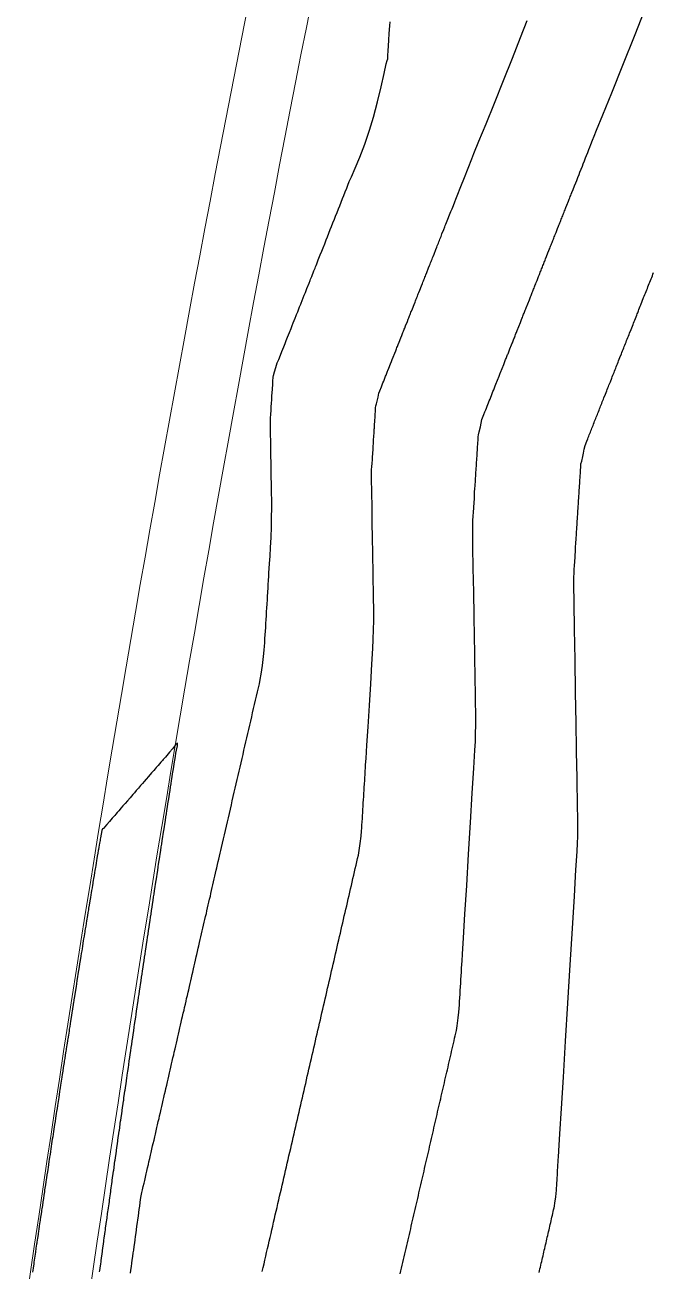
# Model space of a CAD drawing. Header units: millimetres. Extents: x 340454 to 342791, y 6993867 to 6995092.
# Drawn here: x 341760.4 to 341791, y 6994701.4 to 6994762.1 of the extents above; entities that cross this region are included whole.
import ezdxf

# ---------------------------------------------------------------- set-up
doc = ezdxf.new("R2010")
doc.units = ezdxf.units.MM
doc.header["$LTSCALE"] = 10
for name, color, linetype in [('T-HM-CURVA_INTERMEDIARIA', 45, 'Continuous'), ('T-HM-CURVA_MESTRA', 20, 'Continuous'), ('URB-Calçadas', 2, 'Continuous'), ('URB-Quadras', 3, 'Continuous')]:
    doc.layers.add(name, color=color, linetype=linetype)

msp = doc.modelspace()

# ---------------------------------------------------------------- linework, layer by layer
at = {"layer": 'T-HM-CURVA_INTERMEDIARIA', "color": 45, "linetype": 'Continuous', "lineweight": -3, "flags": 128}
for points, elevation in [([(341778.663, 6994701.232), (341778.695, 6994701.37), (341778.726, 6994701.508), (341778.758, 6994701.646), (341778.79, 6994701.784), (341778.822, 6994701.921), (341778.853, 6994702.058), (341778.885, 6994702.195), (341778.917, 6994702.332), (341778.948, 6994702.469), (341778.98, 6994702.606), (341779.011, 6994702.742), (341779.043, 6994702.878), (341779.074, 6994703.014), (341779.105, 6994703.15), (341779.137, 6994703.286), (341779.168, 6994703.422), (341779.199, 6994703.557), (341779.231, 6994703.692), (341779.262, 6994703.828), (341779.293, 6994703.963), (341779.324, 6994704.097), (341779.355, 6994704.232), (341779.386, 6994704.367), (341779.417, 6994704.501), (341779.448, 6994704.635), (341779.479, 6994704.769), (341779.51, 6994704.903), (341779.541, 6994705.037), (341779.572, 6994705.171), (341779.602, 6994705.304), (341779.633, 6994705.438), (341779.664, 6994705.571), (341779.695, 6994705.704), (341779.725, 6994705.837), (341779.756, 6994705.969), (341779.787, 6994706.102), (341779.817, 6994706.235), (341779.848, 6994706.367), (341779.878, 6994706.499), (341779.909, 6994706.631), (341779.939, 6994706.763), (341779.97, 6994706.895), (341780, 6994707.027), (341780.03, 6994707.158), (341780.061, 6994707.29), (341780.091, 6994707.421), (341780.121, 6994707.552), (341780.152, 6994707.683), (341780.182, 6994707.814), (341780.212, 6994707.945), (341780.242, 6994708.076), (341780.272, 6994708.206), (341780.302, 6994708.337), (341780.332, 6994708.467), (341780.363, 6994708.597), (341780.393, 6994708.727), (341780.423, 6994708.857), (341780.452, 6994708.987), (341780.482, 6994709.117), (341780.512, 6994709.246), (341780.542, 6994709.376), (341780.572, 6994709.505), (341780.602, 6994709.634), (341780.632, 6994709.763), (341780.661, 6994709.892), (341780.691, 6994710.021), (341780.721, 6994710.15), (341780.751, 6994710.279), (341780.78, 6994710.407), (341780.81, 6994710.536), (341780.84, 6994710.664), (341780.869, 6994710.792), (341780.899, 6994710.92), (341780.928, 6994711.048), (341780.958, 6994711.176), (341780.987, 6994711.304), (341781.017, 6994711.432), (341781.046, 6994711.559), (341781.076, 6994711.687), (341781.105, 6994711.814), (341781.134, 6994711.942), (341781.164, 6994712.069), (341781.193, 6994712.196), (341781.222, 6994712.323), (341781.252, 6994712.45), (341781.281, 6994712.577), (341781.31, 6994712.704), (341781.34, 6994712.83), (341781.37, 6994712.956), (341781.398, 6994713.083), (341781.433, 6994713.32), (341781.485, 6994713.697), (341781.52, 6994713.979), (341781.532, 6994714.154), (341781.541, 6994714.33), (341781.552, 6994714.506), (341781.562, 6994714.683), (341781.573, 6994714.86), (341781.584, 6994715.038), (341781.595, 6994715.216), (341781.605, 6994715.395), (341781.616, 6994715.574), (341781.627, 6994715.754), (341781.638, 6994715.934), (341781.649, 6994716.115), (341781.66, 6994716.296), (341781.671, 6994716.478), (341781.691, 6994716.801), (341781.74, 6994717.598), (341781.811, 6994718.753), (341781.897, 6994720.151), (341781.991, 6994721.676), (341782.085, 6994723.214), (341782.172, 6994724.647), (341782.244, 6994725.863), (341782.296, 6994726.744), (341782.319, 6994727.175), (341782.332, 6994727.582), (341782.338, 6994727.944), (341782.34, 6994728.238), (341782.341, 6994728.441), (341782.339, 6994728.601), (341782.337, 6994728.728), (341782.333, 6994728.888), (341782.331, 6994729.049), (341782.329, 6994729.177), (341782.326, 6994729.338), (341782.323, 6994729.5), (341782.321, 6994729.629), (341782.319, 6994729.792), (341782.316, 6994729.954), (341782.314, 6994730.085), (341782.311, 6994730.248), (341782.308, 6994730.412), (341782.306, 6994730.543), (341782.304, 6994730.708), (341782.301, 6994730.873), (341782.299, 6994731.005), (341782.296, 6994731.171), (341782.29, 6994731.504), (341782.277, 6994732.255), (341782.259, 6994733.285), (341782.24, 6994734.454), (341782.22, 6994735.622), (341782.203, 6994736.649), (341782.192, 6994737.396), (341782.189, 6994737.722), (341782.2, 6994737.932), (341782.216, 6994738.142), (341782.229, 6994738.352), (341782.243, 6994738.563), (341782.261, 6994738.839), (341782.27, 6994738.985), (341782.271, 6994739.036), (341782.273, 6994739.086), (341782.286, 6994739.298), (341782.3, 6994739.509), (341782.306, 6994739.608), (341782.312, 6994739.706), (341782.319, 6994739.804), (341782.325, 6994739.903), (341782.331, 6994740.001), (341782.338, 6994740.099), (341782.344, 6994740.196), (341782.35, 6994740.294), (341782.357, 6994740.391), (341782.363, 6994740.489), (341782.369, 6994740.586), (341782.375, 6994740.683), (341782.382, 6994740.78), (341782.388, 6994740.876), (341782.394, 6994740.973), (341782.4, 6994741.069), (341782.406, 6994741.165), (341782.413, 6994741.261), (341782.419, 6994741.357), (341782.425, 6994741.452), (341782.431, 6994741.548), (341782.437, 6994741.643), (341782.443, 6994741.738), (341782.449, 6994741.833), (341782.456, 6994741.927), (341782.462, 6994742.021), (341782.468, 6994742.116), (341782.505, 6994742.253), (341782.57, 6994742.502), (341782.602, 6994742.684), (341782.641, 6994742.865), (341782.731, 6994743.106), (341782.789, 6994743.238), (341782.824, 6994743.326), (341782.859, 6994743.413), (341782.894, 6994743.502), (341782.929, 6994743.59), (341782.964, 6994743.679), (341782.999, 6994743.768), (341783.035, 6994743.858), (341783.071, 6994743.948), (341783.106, 6994744.038), (341783.142, 6994744.129), (341783.178, 6994744.22), (341783.215, 6994744.311), (341783.251, 6994744.403), (341783.287, 6994744.495), (341783.324, 6994744.587), (341783.4, 6994744.779), (341783.476, 6994744.971), (341783.495, 6994745.017), (341783.513, 6994745.064), (341783.532, 6994745.111), (341783.55, 6994745.158), (341783.626, 6994745.349), (341783.702, 6994745.541), (341783.721, 6994745.589), (341783.74, 6994745.636), (341783.759, 6994745.684), (341783.778, 6994745.732), (341783.797, 6994745.779), (341783.816, 6994745.827), (341783.835, 6994745.875), (341783.854, 6994745.923), (341783.873, 6994745.972), (341783.892, 6994746.02), (341783.911, 6994746.068), (341783.93, 6994746.117), (341784.007, 6994746.309), (341784.083, 6994746.502), (341784.103, 6994746.551), (341784.122, 6994746.6), (341784.141, 6994746.649), (341784.161, 6994746.698), (341784.18, 6994746.748), (341784.2, 6994746.797), (341784.22, 6994746.846), (341784.239, 6994746.896), (341784.259, 6994746.945), (341784.278, 6994746.995), (341784.298, 6994747.045), (341784.318, 6994747.095), (341784.338, 6994747.144), (341784.357, 6994747.194), (341784.435, 6994747.389), (341784.512, 6994747.584), (341784.532, 6994747.634), (341784.552, 6994747.685), (341784.572, 6994747.735), (341784.592, 6994747.786), (341784.612, 6994747.837), (341784.632, 6994747.888), (341784.652, 6994747.939), (341784.673, 6994747.99), (341784.693, 6994748.041), (341784.713, 6994748.092), (341784.733, 6994748.143), (341784.754, 6994748.194), (341784.774, 6994748.246), (341784.795, 6994748.297), (341784.872, 6994748.494), (341784.951, 6994748.69), (341784.971, 6994748.742), (341784.992, 6994748.794), (341785.012, 6994748.846), (341785.033, 6994748.899), (341785.054, 6994748.951), (341785.075, 6994749.003), (341785.095, 6994749.056), (341785.116, 6994749.108), (341785.137, 6994749.161), (341785.158, 6994749.213), (341785.179, 6994749.266), (341785.2, 6994749.319), (341785.221, 6994749.372), (341785.242, 6994749.425), (341785.263, 6994749.478), (341785.284, 6994749.531), (341785.326, 6994749.638), (341785.399, 6994749.822), (341785.442, 6994749.929), (341785.463, 6994749.983), (341785.484, 6994750.037), (341785.506, 6994750.09), (341785.527, 6994750.144), (341785.548, 6994750.198), (341785.57, 6994750.252), (341785.591, 6994750.307), (341785.613, 6994750.361), (341785.634, 6994750.415), (341785.656, 6994750.47), (341785.677, 6994750.524), (341785.699, 6994750.579), (341785.721, 6994750.633), (341785.742, 6994750.688), (341785.785, 6994750.796), (341785.859, 6994750.982), (341785.902, 6994751.09), (341785.924, 6994751.145), (341785.945, 6994751.2), (341785.967, 6994751.256), (341785.989, 6994751.311), (341786.011, 6994751.367), (341786.034, 6994751.422), (341786.056, 6994751.478), (341786.078, 6994751.534), (341786.1, 6994751.59), (341786.122, 6994751.646), (341786.144, 6994751.702), (341786.167, 6994751.758), (341786.189, 6994751.814), (341786.211, 6994751.871), (341786.254, 6994751.98), (341786.329, 6994752.167), (341786.372, 6994752.276), (341786.395, 6994752.333), (341786.417, 6994752.39), (341786.44, 6994752.447), (341786.462, 6994752.504), (341786.485, 6994752.561), (341786.508, 6994752.618), (341786.53, 6994752.676), (341786.553, 6994752.733), (341786.576, 6994752.79), (341786.599, 6994752.848), (341786.621, 6994752.906), (341786.644, 6994752.963), (341786.667, 6994753.021), (341786.69, 6994753.079), (341786.713, 6994753.137), (341786.736, 6994753.195), (341786.78, 6994753.306), (341786.855, 6994753.495), (341786.899, 6994753.605), (341786.922, 6994753.664), (341786.945, 6994753.723), (341786.969, 6994753.781), (341786.992, 6994753.84), (341787.022, 6994753.915), (341787.082, 6994754.068), (341787.154, 6994754.25), (341787.212, 6994754.396), (341787.258, 6994754.512), (341787.316, 6994754.658), (341787.374, 6994754.803), (341787.419, 6994754.918), (341787.477, 6994755.063), (341787.534, 6994755.208), (341787.579, 6994755.322), (341787.637, 6994755.466), (341787.694, 6994755.61), (341787.739, 6994755.724), (341787.796, 6994755.867), (341787.852, 6994756.01), (341787.897, 6994756.124), (341787.954, 6994756.266), (341788.032, 6994756.465), (341788.111, 6994756.663), (341788.231, 6994756.962), (341788.529, 6994757.701), (341788.966, 6994758.787), (341789.504, 6994760.127), (341790.105, 6994761.628), (341790.733, 6994763.197)], 713), ([(341771.935, 6994701.343), (341771.978, 6994701.529), (341772.02, 6994701.714), (341772.063, 6994701.9), (341772.106, 6994702.084), (341772.148, 6994702.269), (341772.191, 6994702.454), (341772.234, 6994702.638), (341772.276, 6994702.822), (341772.318, 6994703.005), (341772.361, 6994703.189), (341772.403, 6994703.372), (341772.445, 6994703.555), (341772.487, 6994703.737), (341772.529, 6994703.92), (341772.571, 6994704.102), (341772.613, 6994704.284), (341772.655, 6994704.465), (341772.697, 6994704.647), (341772.739, 6994704.828), (341772.781, 6994705.009), (341772.823, 6994705.19), (341772.864, 6994705.37), (341772.906, 6994705.55), (341772.947, 6994705.73), (341772.989, 6994705.91), (341773.03, 6994706.09), (341773.072, 6994706.269), (341773.113, 6994706.448), (341773.154, 6994706.627), (341773.195, 6994706.806), (341773.237, 6994706.984), (341773.278, 6994707.162), (341773.319, 6994707.34), (341773.36, 6994707.518), (341773.401, 6994707.695), (341773.442, 6994707.873), (341773.483, 6994708.05), (341773.523, 6994708.227), (341773.564, 6994708.403), (341773.605, 6994708.58), (341773.646, 6994708.756), (341773.686, 6994708.932), (341773.727, 6994709.108), (341773.767, 6994709.284), (341773.808, 6994709.459), (341773.848, 6994709.634), (341773.889, 6994709.809), (341773.929, 6994709.984), (341773.969, 6994710.159), (341774.01, 6994710.333), (341774.05, 6994710.508), (341774.09, 6994710.682), (341774.13, 6994710.855), (341774.17, 6994711.029), (341774.21, 6994711.203), (341774.25, 6994711.376), (341774.29, 6994711.549), (341774.33, 6994711.722), (341774.37, 6994711.895), (341774.41, 6994712.067), (341774.45, 6994712.239), (341774.489, 6994712.412), (341774.529, 6994712.584), (341774.569, 6994712.755), (341774.608, 6994712.927), (341774.648, 6994713.099), (341774.687, 6994713.27), (341774.727, 6994713.441), (341774.766, 6994713.612), (341774.806, 6994713.783), (341774.845, 6994713.953), (341774.884, 6994714.124), (341774.924, 6994714.294), (341774.963, 6994714.464), (341775.002, 6994714.634), (341775.041, 6994714.804), (341775.081, 6994714.973), (341775.12, 6994715.143), (341775.159, 6994715.312), (341775.198, 6994715.481), (341775.237, 6994715.65), (341775.276, 6994715.819), (341775.315, 6994715.987), (341775.354, 6994716.156), (341775.392, 6994716.324), (341775.431, 6994716.492), (341775.47, 6994716.66), (341775.509, 6994716.828), (341775.547, 6994716.996), (341775.586, 6994717.164), (341775.625, 6994717.331), (341775.663, 6994717.498), (341775.702, 6994717.665), (341775.74, 6994717.832), (341775.779, 6994717.999), (341775.817, 6994718.166), (341775.856, 6994718.333), (341775.894, 6994718.499), (341775.933, 6994718.665), (341775.971, 6994718.831), (341776.009, 6994718.997), (341776.048, 6994719.163), (341776.086, 6994719.329), (341776.124, 6994719.495), (341776.162, 6994719.66), (341776.2, 6994719.825), (341776.239, 6994719.991), (341776.277, 6994720.156), (341776.315, 6994720.321), (341776.353, 6994720.485), (341776.391, 6994720.65), (341776.429, 6994720.815), (341776.467, 6994720.979), (341776.505, 6994721.144), (341776.543, 6994721.308), (341776.583, 6994721.471), (341776.618, 6994721.636), (341776.651, 6994721.851), (341776.7, 6994722.196), (341776.747, 6994722.551), (341776.776, 6994722.797), (341776.789, 6994722.96), (341776.795, 6994723.089), (341776.804, 6994723.252), (341776.814, 6994723.416), (341776.821, 6994723.546), (341776.831, 6994723.71), (341776.841, 6994723.875), (341776.849, 6994724.006), (341776.859, 6994724.171), (341776.869, 6994724.336), (341776.877, 6994724.468), (341776.887, 6994724.633), (341776.897, 6994724.8), (341776.905, 6994724.932), (341776.916, 6994725.099), (341776.926, 6994725.266), (341776.934, 6994725.399), (341776.944, 6994725.567), (341776.954, 6994725.735), (341776.962, 6994725.869), (341776.972, 6994726.037), (341776.991, 6994726.333), (341777.032, 6994726.987), (341777.088, 6994727.888), (341777.153, 6994728.923), (341777.218, 6994729.978), (341777.276, 6994730.942), (341777.32, 6994731.701), (341777.342, 6994732.144), (341777.357, 6994732.619), (341777.364, 6994733.043), (341777.367, 6994733.387), (341777.367, 6994733.624), (341777.366, 6994733.811), (341777.363, 6994733.959), (341777.359, 6994734.146), (341777.356, 6994734.334), (341777.353, 6994734.484), (341777.35, 6994734.673), (341777.347, 6994734.862), (341777.345, 6994735.013), (341777.342, 6994735.203), (341777.338, 6994735.393), (341777.336, 6994735.546), (341777.333, 6994735.737), (341777.33, 6994735.929), (341777.327, 6994736.082), (341777.324, 6994736.275), (341777.321, 6994736.468), (341777.318, 6994736.622), (341777.315, 6994736.816), (341777.309, 6994737.14), (341777.298, 6994737.769), (341777.284, 6994738.55), (341777.27, 6994739.328), (341777.261, 6994739.949), (341777.259, 6994740.26), (341777.266, 6994740.427), (341777.276, 6994740.56), (341777.289, 6994740.727), (341777.3, 6994740.895), (341777.308, 6994741.028), (341777.319, 6994741.196), (341777.333, 6994741.409), (341777.344, 6994741.588), (341777.349, 6994741.666), (341777.351, 6994741.718), (341777.358, 6994741.841), (341777.373, 6994742.066), (341777.381, 6994742.189), (341777.384, 6994742.239), (341777.387, 6994742.289), (341777.391, 6994742.34), (341777.394, 6994742.39), (341777.397, 6994742.44), (341777.4, 6994742.49), (341777.404, 6994742.54), (341777.407, 6994742.59), (341777.41, 6994742.64), (341777.416, 6994742.74), (341777.423, 6994742.839), (341777.429, 6994742.938), (341777.436, 6994743.037), (341777.442, 6994743.135), (341777.448, 6994743.233), (341777.454, 6994743.33), (341777.461, 6994743.427), (341777.467, 6994743.523), (341777.495, 6994743.629), (341777.546, 6994743.822), (341777.58, 6994743.952), (341777.597, 6994744.045), (341777.617, 6994744.139), (341777.664, 6994744.264), (341777.739, 6994744.45), (341777.781, 6994744.553), (341777.817, 6994744.644), (341777.854, 6994744.736), (341777.891, 6994744.829), (341777.909, 6994744.876), (341777.928, 6994744.923), (341777.946, 6994744.97), (341777.965, 6994745.017), (341777.984, 6994745.064), (341778.003, 6994745.112), (341778.022, 6994745.16), (341778.041, 6994745.208), (341778.06, 6994745.256), (341778.104, 6994745.367), (341778.185, 6994745.571), (341778.229, 6994745.683), (341778.248, 6994745.732), (341778.268, 6994745.782), (341778.312, 6994745.893), (341778.393, 6994746.097), (341778.437, 6994746.208), (341778.457, 6994746.259), (341778.477, 6994746.31), (341778.498, 6994746.361), (341778.518, 6994746.412), (341778.538, 6994746.464), (341778.559, 6994746.515), (341778.603, 6994746.628), (341778.685, 6994746.833), (341778.73, 6994746.946), (341778.75, 6994746.998), (341778.771, 6994747.051), (341778.793, 6994747.104), (341778.814, 6994747.158), (341778.835, 6994747.211), (341778.856, 6994747.265), (341778.877, 6994747.319), (341778.923, 6994747.432), (341779.005, 6994747.64), (341779.05, 6994747.754), (341779.072, 6994747.809), (341779.094, 6994747.864), (341779.116, 6994747.92), (341779.138, 6994747.975), (341779.16, 6994748.031), (341779.182, 6994748.087), (341779.204, 6994748.143), (341779.25, 6994748.258), (341779.333, 6994748.468), (341779.379, 6994748.583), (341779.401, 6994748.64), (341779.424, 6994748.697), (341779.447, 6994748.755), (341779.47, 6994748.813), (341779.493, 6994748.871), (341779.516, 6994748.929), (341779.539, 6994748.987), (341779.562, 6994749.046), (341779.608, 6994749.162), (341779.693, 6994749.375), (341779.739, 6994749.492), (341779.763, 6994749.552), (341779.786, 6994749.612), (341779.81, 6994749.672), (341779.834, 6994749.732), (341779.858, 6994749.792), (341779.882, 6994749.853), (341779.906, 6994749.914), (341779.953, 6994750.032), (341780.038, 6994750.247), (341780.085, 6994750.365), (341780.11, 6994750.427), (341780.134, 6994750.489), (341780.159, 6994750.552), (341780.184, 6994750.614), (341780.209, 6994750.677), (341780.234, 6994750.74), (341780.259, 6994750.803), (341780.306, 6994750.923), (341780.392, 6994751.14), (341780.439, 6994751.259), (341780.465, 6994751.324), (341780.491, 6994751.388), (341780.516, 6994751.453), (341780.542, 6994751.518), (341780.568, 6994751.583), (341780.594, 6994751.648), (341780.62, 6994751.714), (341780.646, 6994751.78), (341780.694, 6994751.901), (341780.781, 6994752.121), (341780.829, 6994752.242), (341780.856, 6994752.309), (341780.882, 6994752.376), (341780.913, 6994752.453), (341780.982, 6994752.629), (341781.065, 6994752.838), (341781.131, 6994753.003), (341781.182, 6994753.133), (341781.247, 6994753.297), (341781.312, 6994753.461), (341781.364, 6994753.591), (341781.429, 6994753.754), (341781.493, 6994753.917), (341781.544, 6994754.047), (341781.609, 6994754.209), (341781.673, 6994754.371), (341781.724, 6994754.499), (341781.788, 6994754.661), (341781.852, 6994754.822), (341781.903, 6994754.95), (341781.966, 6994755.111), (341782.03, 6994755.271), (341782.08, 6994755.398), (341782.144, 6994755.558), (341782.25, 6994755.82), (341782.495, 6994756.417), (341782.841, 6994757.264), (341783.253, 6994758.278), (341783.695, 6994759.373), (341784.131, 6994760.465), (341784.525, 6994761.47), (341784.842, 6994762.303)], 714), ([(341785.428, 6994701.284), (341785.449, 6994701.375), (341785.47, 6994701.467), (341785.492, 6994701.558), (341785.513, 6994701.649), (341785.534, 6994701.741), (341785.555, 6994701.832), (341785.576, 6994701.923), (341785.597, 6994702.014), (341785.618, 6994702.105), (341785.639, 6994702.196), (341785.66, 6994702.286), (341785.68, 6994702.377), (341785.701, 6994702.467), (341785.722, 6994702.558), (341785.743, 6994702.648), (341785.764, 6994702.739), (341785.785, 6994702.829), (341785.806, 6994702.919), (341785.826, 6994703.009), (341785.847, 6994703.099), (341785.868, 6994703.189), (341785.889, 6994703.279), (341785.909, 6994703.369), (341785.93, 6994703.459), (341785.951, 6994703.548), (341785.972, 6994703.638), (341785.992, 6994703.728), (341786.013, 6994703.817), (341786.034, 6994703.907), (341786.054, 6994703.996), (341786.075, 6994704.085), (341786.095, 6994704.174), (341786.116, 6994704.263), (341786.136, 6994704.352), (341786.158, 6994704.441), (341786.178, 6994704.53), (341786.201, 6994704.695), (341786.239, 6994704.971), (341786.263, 6994705.16), (341786.272, 6994705.284), (341786.278, 6994705.407), (341786.286, 6994705.531), (341786.293, 6994705.656), (341786.301, 6994705.78), (341786.308, 6994705.905), (341786.316, 6994706.031), (341786.323, 6994706.156), (341786.331, 6994706.282), (341786.339, 6994706.409), (341786.346, 6994706.535), (341786.354, 6994706.663), (341786.362, 6994706.79), (341786.37, 6994706.918), (341786.389, 6994707.228), (341786.439, 6994708.048), (341786.514, 6994709.278), (341786.608, 6994710.817), (341786.715, 6994712.564), (341786.828, 6994714.42), (341786.942, 6994716.284), (341787.049, 6994718.055), (341787.144, 6994719.633), (341787.222, 6994720.918), (341787.274, 6994721.81), (341787.296, 6994722.207), (341787.306, 6994722.545), (341787.312, 6994722.846), (341787.314, 6994723.09), (341787.314, 6994723.258), (341787.312, 6994723.444), (341787.308, 6994723.63), (341787.305, 6994723.816), (341787.302, 6994724.004), (341787.299, 6994724.192), (341787.295, 6994724.38), (341787.292, 6994724.569), (341787.289, 6994724.76), (341787.286, 6994724.95), (341787.283, 6994725.141), (341787.28, 6994725.333), (341787.277, 6994725.526), (341787.27, 6994725.897), (341787.255, 6994726.795), (341787.234, 6994728.069), (341787.208, 6994729.57), (341787.182, 6994731.145), (341787.157, 6994732.645), (341787.137, 6994733.919), (341787.123, 6994734.816), (341787.119, 6994735.185), (341787.128, 6994735.371), (341787.143, 6994735.557), (341787.155, 6994735.744), (341787.167, 6994735.93), (341787.182, 6994736.168), (341787.191, 6994736.304), (341787.193, 6994736.38), (341787.194, 6994736.455), (341787.206, 6994736.643), (341787.219, 6994736.83), (341787.223, 6994736.903), (341787.228, 6994736.976), (341787.233, 6994737.05), (341787.237, 6994737.123), (341787.242, 6994737.196), (341787.247, 6994737.269), (341787.252, 6994737.342), (341787.256, 6994737.415), (341787.261, 6994737.488), (341787.266, 6994737.561), (341787.27, 6994737.634), (341787.275, 6994737.707), (341787.28, 6994737.779), (341787.284, 6994737.852), (341787.289, 6994737.925), (341787.294, 6994737.997), (341787.298, 6994738.07), (341787.303, 6994738.142), (341787.308, 6994738.215), (341787.312, 6994738.287), (341787.317, 6994738.359), (341787.322, 6994738.432), (341787.326, 6994738.504), (341787.331, 6994738.576), (341787.336, 6994738.648), (341787.34, 6994738.72), (341787.345, 6994738.792), (341787.35, 6994738.864), (341787.354, 6994738.936), (341787.359, 6994739.007), (341787.364, 6994739.079), (341787.368, 6994739.151), (341787.373, 6994739.222), (341787.377, 6994739.294), (341787.382, 6994739.365), (341787.387, 6994739.437), (341787.391, 6994739.508), (341787.396, 6994739.579), (341787.4, 6994739.65), (341787.405, 6994739.721), (341787.409, 6994739.792), (341787.414, 6994739.863), (341787.419, 6994739.934), (341787.423, 6994740.005), (341787.428, 6994740.075), (341787.432, 6994740.146), (341787.437, 6994740.216), (341787.441, 6994740.287), (341787.446, 6994740.357), (341787.45, 6994740.427), (341787.455, 6994740.498), (341787.459, 6994740.568), (341787.463, 6994740.638), (341787.468, 6994740.708), (341787.502, 6994740.832), (341787.559, 6994741.052), (341787.593, 6994741.226), (341787.626, 6994741.418), (341787.666, 6994741.591), (341787.745, 6994741.805), (341787.797, 6994741.924), (341787.823, 6994741.988), (341787.849, 6994742.053), (341787.874, 6994742.118), (341787.9, 6994742.183), (341787.926, 6994742.248), (341787.952, 6994742.313), (341787.978, 6994742.378), (341788.004, 6994742.444), (341788.03, 6994742.51), (341788.056, 6994742.575), (341788.082, 6994742.641), (341788.108, 6994742.707), (341788.134, 6994742.774), (341788.161, 6994742.84), (341788.187, 6994742.906), (341788.213, 6994742.973), (341788.24, 6994743.04), (341788.266, 6994743.106), (341788.293, 6994743.173), (341788.32, 6994743.241), (341788.346, 6994743.308), (341788.373, 6994743.375), (341788.4, 6994743.443), (341788.426, 6994743.51), (341788.453, 6994743.578), (341788.48, 6994743.646), (341788.507, 6994743.714), (341788.534, 6994743.782), (341788.561, 6994743.85), (341788.588, 6994743.919), (341788.656, 6994744.089), (341788.723, 6994744.259), (341788.75, 6994744.328), (341788.778, 6994744.396), (341788.805, 6994744.465), (341788.833, 6994744.535), (341788.9, 6994744.704), (341788.967, 6994744.874), (341788.995, 6994744.944), (341789.022, 6994745.013), (341789.05, 6994745.083), (341789.078, 6994745.153), (341789.106, 6994745.223), (341789.133, 6994745.294), (341789.161, 6994745.364), (341789.189, 6994745.435), (341789.217, 6994745.505), (341789.245, 6994745.576), (341789.273, 6994745.647), (341789.302, 6994745.718), (341789.369, 6994745.888), (341789.437, 6994746.059), (341789.465, 6994746.131), (341789.493, 6994746.202), (341789.522, 6994746.274), (341789.55, 6994746.346), (341789.579, 6994746.417), (341789.607, 6994746.49), (341789.636, 6994746.562), (341789.665, 6994746.634), (341789.693, 6994746.706), (341789.722, 6994746.779), (341789.751, 6994746.851), (341789.78, 6994746.924), (341789.809, 6994746.997), (341789.837, 6994747.07), (341789.906, 6994747.242), (341789.974, 6994747.414), (341790.003, 6994747.487), (341790.032, 6994747.561), (341790.061, 6994747.634), (341790.09, 6994747.708), (341790.12, 6994747.782), (341790.149, 6994747.856), (341790.182, 6994747.94), (341790.208, 6994748.004), (341790.232, 6994748.064), (341790.267, 6994748.153), (341790.293, 6994748.219), (341790.326, 6994748.302), (341790.355, 6994748.376), (341790.385, 6994748.451), (341790.454, 6994748.624), (341790.522, 6994748.798), (341790.552, 6994748.873), (341790.582, 6994748.949), (341790.612, 6994749.024), (341790.642, 6994749.1), (341790.672, 6994749.175), (341790.702, 6994749.251), (341790.732, 6994749.327), (341790.763, 6994749.403), (341790.793, 6994749.48), (341790.823, 6994749.556), (341790.853, 6994749.633), (341790.884, 6994749.709), (341790.914, 6994749.786), (341790.945, 6994749.863), (341790.975, 6994749.94), (341791.006, 6994750.017)], 712), ([(341764.01, 6994701.33), (341764.018, 6994701.394), (341764.034, 6994701.505), (341764.061, 6994701.707), (341764.076, 6994701.819), (341764.085, 6994701.882), (341764.1, 6994701.994), (341764.128, 6994702.197), (341764.143, 6994702.308), (341764.152, 6994702.371), (341764.167, 6994702.483), (341764.195, 6994702.686), (341764.211, 6994702.797), (341764.219, 6994702.86), (341764.235, 6994702.972), (341764.263, 6994703.175), (341764.278, 6994703.287), (341764.287, 6994703.348), (341764.302, 6994703.46), (341764.33, 6994703.664), (341764.346, 6994703.776), (341764.354, 6994703.837), (341764.37, 6994703.949), (341764.398, 6994704.153), (341764.414, 6994704.265), (341764.422, 6994704.325), (341764.438, 6994704.438), (341764.466, 6994704.642), (341764.482, 6994704.754), (341764.49, 6994704.814), (341764.506, 6994704.926), (341764.534, 6994705.131), (341764.55, 6994705.243), (341764.558, 6994705.302), (341764.574, 6994705.415), (341764.602, 6994705.62), (341764.618, 6994705.733), (341764.626, 6994705.791), (341764.642, 6994705.903), (341764.671, 6994706.109), (341764.687, 6994706.222), (341764.695, 6994706.279), (341764.711, 6994706.392), (341764.74, 6994706.598), (341764.756, 6994706.711), (341764.764, 6994706.767), (341764.779, 6994706.88), (341764.809, 6994707.087), (341764.825, 6994707.2), (341764.832, 6994707.256), (341764.848, 6994707.369), (341764.878, 6994707.576), (341764.894, 6994707.689), (341764.902, 6994707.744), (341764.918, 6994707.857), (341764.947, 6994708.064), (341764.963, 6994708.178), (341764.971, 6994708.232), (341764.987, 6994708.346), (341765.017, 6994708.553), (341765.033, 6994708.667), (341765.04, 6994708.72), (341765.057, 6994708.834), (341765.086, 6994709.042), (341765.103, 6994709.156), (341765.11, 6994709.208), (341765.126, 6994709.322), (341765.156, 6994709.531), (341765.173, 6994709.644), (341765.18, 6994709.696), (341765.196, 6994709.81), (341765.226, 6994710.019), (341765.243, 6994710.133), (341765.25, 6994710.184), (341765.266, 6994710.299), (341765.297, 6994710.508), (341765.313, 6994710.622), (341765.32, 6994710.672), (341765.331, 6994710.744), (341765.355, 6994710.911), (341765.384, 6994711.111), (341765.408, 6994711.276), (341765.428, 6994711.42), (341765.454, 6994711.6), (341765.48, 6994711.775), (341765.5, 6994711.914), (341765.525, 6994712.089), (341765.551, 6994712.264), (341765.571, 6994712.402), (341765.597, 6994712.577), (341765.622, 6994712.752), (341765.642, 6994712.891), (341765.668, 6994713.066), (341765.694, 6994713.241), (341765.714, 6994713.38), (341765.74, 6994713.555), (341765.765, 6994713.73), (341765.786, 6994713.869), (341765.811, 6994714.043), (341765.837, 6994714.218), (341765.858, 6994714.357), (341765.883, 6994714.532), (341765.909, 6994714.707), (341765.93, 6994714.846), (341765.955, 6994715.021), (341765.981, 6994715.196), (341766.002, 6994715.334), (341766.028, 6994715.509), (341766.054, 6994715.684), (341766.074, 6994715.823), (341766.1, 6994715.998), (341766.126, 6994716.173), (341766.147, 6994716.311), (341766.173, 6994716.486), (341766.199, 6994716.661), (341766.22, 6994716.8), (341766.246, 6994716.975), (341766.272, 6994717.15), (341766.293, 6994717.288), (341766.319, 6994717.463), (341766.346, 6994717.638), (341766.366, 6994717.777), (341766.393, 6994717.952), (341766.419, 6994718.127), (341766.44, 6994718.265), (341766.466, 6994718.44), (341766.493, 6994718.615), (341766.514, 6994718.754), (341766.54, 6994718.929), (341766.566, 6994719.103), (341766.587, 6994719.242), (341766.614, 6994719.417), (341766.64, 6994719.592), (341766.661, 6994719.73), (341766.688, 6994719.905), (341766.715, 6994720.08), (341766.736, 6994720.219), (341766.762, 6994720.394), (341766.789, 6994720.568), (341766.81, 6994720.707), (341766.837, 6994720.882), (341766.864, 6994721.057), (341766.885, 6994721.195), (341766.912, 6994721.37), (341766.938, 6994721.545), (341766.96, 6994721.684), (341766.987, 6994721.858), (341767.013, 6994722.033), (341767.035, 6994722.172), (341767.062, 6994722.346), (341767.089, 6994722.521), (341767.11, 6994722.66), (341767.137, 6994722.835), (341767.164, 6994723.009), (341767.186, 6994723.148), (341767.213, 6994723.323), (341767.24, 6994723.497), (341767.261, 6994723.636), (341767.288, 6994723.811), (341767.315, 6994723.986), (341767.337, 6994724.124), (341767.364, 6994724.299), (341767.391, 6994724.474), (341767.413, 6994724.612), (341767.44, 6994724.787), (341767.468, 6994724.962), (341767.489, 6994725.1), (341767.517, 6994725.275), (341767.544, 6994725.45), (341767.566, 6994725.588), (341767.593, 6994725.763), (341767.621, 6994725.938), (341767.642, 6994726.076), (341767.67, 6994726.251), (341767.7, 6994726.44), (341767.724, 6994726.592), (341767.747, 6994726.739), (341767.803, 6994726.96), (341767.801, 6994727.084), (341767.7, 6994727), (341767.557, 6994726.805), (341767.421, 6994726.649), (341767.281, 6994726.488), (341767.212, 6994726.409), (341767.15, 6994726.338), (341767.113, 6994726.295), (341767.073, 6994726.249), (341766.996, 6994726.16), (341766.858, 6994726.003), (341766.769, 6994725.9), (341766.708, 6994725.83), (341766.647, 6994725.76), (341766.539, 6994725.637), (341766.388, 6994725.462), (341766.272, 6994725.329), (341766.178, 6994725.222), (341766.092, 6994725.123), (341766.007, 6994725.024), (341765.9, 6994724.902), (341765.795, 6994724.781), (341765.703, 6994724.675), (341765.626, 6994724.586), (341765.558, 6994724.507), (341765.489, 6994724.429), (341765.361, 6994724.281), (341765.245, 6994724.148), (341765.195, 6994724.09), (341765.145, 6994724.032), (341765.065, 6994723.94), (341764.937, 6994723.792), (341764.865, 6994723.709), (341764.801, 6994723.635), (341764.744, 6994723.569), (341764.622, 6994723.428), (341764.485, 6994723.27), (341764.353, 6994723.117), (341764.243, 6994722.989), (341764.195, 6994722.934), (341764.141, 6994722.92), (341764.119, 6994722.828), (341764.087, 6994722.657), (341764.053, 6994722.476), (341764.041, 6994722.409), (341764.029, 6994722.341), (341764.007, 6994722.217), (341763.971, 6994722.013), (341763.952, 6994721.904), (341763.943, 6994721.853), (341763.923, 6994721.734), (341763.895, 6994721.573), (341763.877, 6994721.469), (341763.859, 6994721.365), (341763.838, 6994721.238), (341763.818, 6994721.126), (341763.803, 6994721.033), (341763.791, 6994720.961), (341763.776, 6994720.877), (341763.761, 6994720.783), (341763.736, 6994720.637), (341763.711, 6994720.487), (341763.694, 6994720.389), (341763.682, 6994720.314), (341763.671, 6994720.248), (341763.657, 6994720.166), (341763.637, 6994720.044), (341763.613, 6994719.9), (341763.596, 6994719.797), (341763.579, 6994719.694), (341763.558, 6994719.571), (341763.532, 6994719.412), (341763.496, 6994719.195), (341763.472, 6994719.05), (341763.458, 6994718.959), (341763.448, 6994718.903), (341763.438, 6994718.841), (341763.415, 6994718.697), (341763.372, 6994718.435), (341763.329, 6994718.171), (341763.307, 6994718.033), (341763.292, 6994717.946), (341763.282, 6994717.884), (341763.271, 6994717.812), (341763.249, 6994717.678), (341763.229, 6994717.553), (341763.213, 6994717.457), (341763.196, 6994717.348), (341763.172, 6994717.196), (341763.15, 6994717.064), (341763.135, 6994716.968), (341763.125, 6994716.904), (341763.114, 6994716.839), (341763.094, 6994716.714), (341763.058, 6994716.489), (341763.035, 6994716.341), (341763.01, 6994716.189), (341762.981, 6994716.004), (341762.954, 6994715.833), (341762.932, 6994715.698), (341762.905, 6994715.528), (341762.878, 6994715.358), (341762.857, 6994715.222), (341762.83, 6994715.052), (341762.796, 6994714.836), (341762.767, 6994714.654), (341762.755, 6994714.576), (341762.746, 6994714.523), (341762.738, 6994714.467), (341762.72, 6994714.354), (341762.687, 6994714.148), (341762.669, 6994714.034), (341762.658, 6994713.964), (341762.635, 6994713.818), (341762.592, 6994713.545), (341762.552, 6994713.285), (341762.53, 6994713.148), (341762.516, 6994713.056), (341762.486, 6994712.865), (341762.456, 6994712.672), (341762.448, 6994712.619), (341762.439, 6994712.567), (341762.411, 6994712.383), (341762.382, 6994712.196), (341762.372, 6994712.137), (341762.363, 6994712.077), (341762.335, 6994711.9), (341762.307, 6994711.72), (341762.297, 6994711.654), (341762.287, 6994711.588), (341762.276, 6994711.519), (341762.265, 6994711.448), (341762.238, 6994711.276), (341762.211, 6994711.099), (341762.199, 6994711.022), (341762.187, 6994710.945), (341762.167, 6994710.816), (341762.135, 6994710.609), (341762.105, 6994710.415), (341762.086, 6994710.292), (341762.073, 6994710.206), (341762.06, 6994710.12), (341762.037, 6994709.97), (341762.013, 6994709.816), (341761.999, 6994709.723), (341761.985, 6994709.631), (341761.97, 6994709.535), (341761.955, 6994709.435), (341761.932, 6994709.291), (341761.909, 6994709.141), (341761.893, 6994709.037), (341761.877, 6994708.932), (341761.858, 6994708.805), (341761.835, 6994708.652), (341761.813, 6994708.509), (341761.794, 6994708.387), (341761.777, 6994708.275), (341761.76, 6994708.162), (341761.741, 6994708.04), (341761.722, 6994707.911), (341761.703, 6994707.792), (341761.685, 6994707.673), (341761.667, 6994707.554), (341761.649, 6994707.434), (341761.631, 6994707.312), (341761.611, 6994707.183), (341761.59, 6994707.044), (341761.571, 6994706.918), (341761.554, 6994706.806), (341761.537, 6994706.694), (341761.515, 6994706.551), (341761.495, 6994706.415), (341761.479, 6994706.309), (341761.463, 6994706.204), (341761.441, 6994706.055), (341761.419, 6994705.911), (341761.404, 6994705.813), (341761.389, 6994705.715), (341761.366, 6994705.558), (341761.343, 6994705.407), (341761.329, 6994705.316), (341761.316, 6994705.225), (341761.291, 6994705.062), (341761.268, 6994704.904), (341761.255, 6994704.82), (341761.242, 6994704.735), (341761.217, 6994704.565), (341761.192, 6994704.4), (341761.181, 6994704.323), (341761.169, 6994704.246), (341761.143, 6994704.069), (341761.117, 6994703.896), (341761.107, 6994703.826), (341761.096, 6994703.756), (341761.069, 6994703.572), (341761.043, 6994703.393), (341761.033, 6994703.329), (341761.024, 6994703.266), (341761.015, 6994703.206), (341761.006, 6994703.146), (341760.978, 6994702.96), (341760.951, 6994702.776), (341760.943, 6994702.723), (341760.935, 6994702.669), (341760.907, 6994702.477), (341760.879, 6994702.286), (341760.865, 6994702.193), (341760.836, 6994701.993), (341760.807, 6994701.796), (341760.795, 6994701.716), (341760.765, 6994701.51), (341760.735, 6994701.307)], 716)]:
    msp.add_lwpolyline(points, dxfattribs=dict(at, elevation=elevation))
at = {"layer": 'T-HM-CURVA_MESTRA', "color": 20, "linetype": 'Continuous', "lineweight": -3, "elevation": 715, "flags": 128}
msp.add_lwpolyline([(341765.514, 6994701.261), (341765.533, 6994701.401), (341765.557, 6994701.577), (341765.581, 6994701.753), (341765.601, 6994701.893), (341765.625, 6994702.069), (341765.649, 6994702.245), (341765.668, 6994702.385), (341765.692, 6994702.561), (341765.717, 6994702.738), (341765.736, 6994702.877), (341765.76, 6994703.053), (341765.784, 6994703.23), (341765.804, 6994703.369), (341765.828, 6994703.546), (341765.852, 6994703.722), (341765.872, 6994703.862), (341765.896, 6994704.038), (341765.921, 6994704.214), (341765.94, 6994704.354), (341765.965, 6994704.53), (341765.988, 6994704.709), (341766.006, 6994704.852), (341766.033, 6994705.022), (341766.066, 6994705.187), (341766.097, 6994705.318), (341766.136, 6994705.481), (341766.174, 6994705.644), (341766.204, 6994705.774), (341766.241, 6994705.937), (341766.279, 6994706.099), (341766.309, 6994706.229), (341766.346, 6994706.391), (341766.384, 6994706.553), (341766.413, 6994706.682), (341766.451, 6994706.844), (341766.488, 6994707.006), (341766.518, 6994707.134), (341766.555, 6994707.295), (341766.592, 6994707.457), (341766.622, 6994707.585), (341766.659, 6994707.746), (341766.696, 6994707.907), (341766.725, 6994708.034), (341766.763, 6994708.195), (341766.8, 6994708.355), (341766.829, 6994708.483), (341766.866, 6994708.643), (341766.903, 6994708.803), (341766.932, 6994708.93), (341766.969, 6994709.09), (341767.006, 6994709.249), (341767.035, 6994709.376), (341767.072, 6994709.535), (341767.109, 6994709.694), (341767.138, 6994709.821), (341767.174, 6994709.98), (341767.211, 6994710.138), (341767.24, 6994710.264), (341767.277, 6994710.423), (341767.313, 6994710.581), (341767.342, 6994710.707), (341767.379, 6994710.865), (341767.415, 6994711.023), (341767.444, 6994711.148), (341767.481, 6994711.306), (341767.517, 6994711.463), (341767.546, 6994711.589), (341767.582, 6994711.746), (341767.618, 6994711.903), (341767.647, 6994712.028), (341767.683, 6994712.184), (341767.719, 6994712.341), (341767.748, 6994712.466), (341767.784, 6994712.622), (341767.82, 6994712.778), (341767.849, 6994712.903), (341767.885, 6994713.059), (341767.921, 6994713.215), (341767.95, 6994713.339), (341767.986, 6994713.494), (341768.022, 6994713.65), (341768.05, 6994713.773), (341768.086, 6994713.929), (341768.122, 6994714.084), (341768.15, 6994714.207), (341768.186, 6994714.362), (341768.222, 6994714.517), (341768.25, 6994714.64), (341768.286, 6994714.794), (341768.321, 6994714.949), (341768.35, 6994715.072), (341768.385, 6994715.226), (341768.421, 6994715.38), (341768.449, 6994715.502), (341768.485, 6994715.656), (341768.52, 6994715.81), (341768.548, 6994715.932), (341768.584, 6994716.086), (341768.619, 6994716.239), (341768.647, 6994716.361), (341768.683, 6994716.514), (341768.718, 6994716.667), (341768.746, 6994716.789), (341768.781, 6994716.942), (341768.817, 6994717.094), (341768.845, 6994717.216), (341768.88, 6994717.368), (341768.915, 6994717.521), (341768.943, 6994717.642), (341768.978, 6994717.794), (341769.013, 6994717.946), (341769.041, 6994718.067), (341769.076, 6994718.219), (341769.111, 6994718.37), (341769.139, 6994718.491), (341769.174, 6994718.642), (341769.209, 6994718.794), (341769.237, 6994718.914), (341769.271, 6994719.065), (341769.306, 6994719.216), (341769.334, 6994719.336), (341769.369, 6994719.487), (341769.404, 6994719.638), (341769.431, 6994719.758), (341769.466, 6994719.908), (341769.501, 6994720.059), (341769.528, 6994720.178), (341769.563, 6994720.329), (341769.598, 6994720.479), (341769.625, 6994720.598), (341769.66, 6994720.748), (341769.694, 6994720.898), (341769.722, 6994721.017), (341769.756, 6994721.167), (341769.791, 6994721.316), (341769.818, 6994721.435), (341769.853, 6994721.585), (341769.887, 6994721.734), (341769.915, 6994721.853), (341769.949, 6994722.002), (341769.997, 6994722.21), (341770.045, 6994722.418), (341770.093, 6994722.626), (341770.141, 6994722.833), (341770.189, 6994723.041), (341770.237, 6994723.248), (341770.285, 6994723.455), (341770.332, 6994723.662), (341770.38, 6994723.868), (341770.428, 6994724.075), (341770.475, 6994724.281), (341770.523, 6994724.487), (341770.57, 6994724.693), (341770.618, 6994724.899), (341770.665, 6994725.104), (341770.713, 6994725.31), (341770.76, 6994725.515), (341770.807, 6994725.72), (341770.855, 6994725.925), (341770.902, 6994726.129), (341770.949, 6994726.334), (341770.996, 6994726.538), (341771.043, 6994726.742), (341771.09, 6994726.946), (341771.137, 6994727.15), (341771.184, 6994727.354), (341771.231, 6994727.557), (341771.278, 6994727.761), (341771.325, 6994727.964), (341771.372, 6994728.167), (341771.419, 6994728.37), (341771.466, 6994728.572), (341771.512, 6994728.775), (341771.559, 6994728.977), (341771.606, 6994729.18), (341771.652, 6994729.382), (341771.699, 6994729.584), (341771.746, 6994729.785), (341771.795, 6994729.986), (341771.839, 6994730.188), (341771.879, 6994730.453), (341771.939, 6994730.877), (341771.997, 6994731.313), (341772.033, 6994731.615), (341772.049, 6994731.815), (341772.056, 6994731.974), (341772.066, 6994732.175), (341772.079, 6994732.376), (341772.088, 6994732.536), (341772.101, 6994732.738), (341772.113, 6994732.939), (341772.123, 6994733.1), (341772.135, 6994733.303), (341772.147, 6994733.506), (341772.157, 6994733.668), (341772.169, 6994733.872), (341772.182, 6994734.076), (341772.192, 6994734.239), (341772.204, 6994734.444), (341772.216, 6994734.649), (341772.226, 6994734.813), (341772.239, 6994735.019), (341772.251, 6994735.225), (341772.261, 6994735.39), (341772.274, 6994735.597), (341772.291, 6994735.847), (341772.316, 6994736.198), (341772.342, 6994736.627), (341772.366, 6994737.112), (341772.381, 6994737.623), (341772.39, 6994738.112), (341772.393, 6994738.524), (341772.394, 6994738.806), (341772.393, 6994739.021), (341772.389, 6994739.191), (341772.384, 6994739.405), (341772.381, 6994739.62), (341772.378, 6994739.792), (341772.375, 6994740.008), (341772.371, 6994740.224), (341772.368, 6994740.397), (341772.365, 6994740.615), (341772.361, 6994740.832), (341772.358, 6994741.007), (341772.355, 6994741.226), (341772.351, 6994741.445), (341772.348, 6994741.62), (341772.345, 6994741.841), (341772.341, 6994742.09), (341772.337, 6994742.295), (341772.334, 6994742.461), (341772.329, 6994742.629), (341772.329, 6994742.797), (341772.336, 6994742.946), (341772.348, 6994743.11), (341772.362, 6994743.312), (341772.374, 6994743.497), (341772.383, 6994743.643), (341772.395, 6994743.828), (341772.407, 6994744.013), (341772.417, 6994744.161), (341772.429, 6994744.346), (341772.444, 6994744.583), (341772.457, 6994744.782), (341772.462, 6994744.868), (341772.465, 6994744.92), (341772.483, 6994744.999), (341772.528, 6994745.184), (341772.59, 6994745.402), (341772.668, 6994745.615), (341772.74, 6994745.792), (341772.773, 6994745.867), (341772.792, 6994745.917), (341772.823, 6994745.995), (341772.896, 6994746.177), (341772.982, 6994746.395), (341773.05, 6994746.566), (341773.104, 6994746.703), (341773.172, 6994746.875), (341773.262, 6994747.102), (341773.341, 6994747.301), (341773.376, 6994747.389), (341773.397, 6994747.443), (341773.447, 6994747.569), (341773.538, 6994747.798), (341773.588, 6994747.924), (341773.61, 6994747.979), (341773.661, 6994748.109), (341773.755, 6994748.346), (341773.807, 6994748.475), (341773.828, 6994748.528), (341773.882, 6994748.666), (341773.982, 6994748.918), (341774.036, 6994749.055), (341774.055, 6994749.103), (341774.111, 6994749.243), (341774.213, 6994749.5), (341774.268, 6994749.64), (341774.29, 6994749.694), (341774.346, 6994749.837), (341774.45, 6994750.099), (341774.507, 6994750.242), (341774.531, 6994750.303), (341774.555, 6994750.364), (341774.589, 6994750.449), (341774.667, 6994750.645), (341774.759, 6994750.878), (341774.836, 6994751.071), (341774.9, 6994751.234), (341774.976, 6994751.426), (341775.049, 6994751.609), (341775.106, 6994751.755), (341775.179, 6994751.937), (341775.251, 6994752.119), (341775.308, 6994752.264), (341775.38, 6994752.445), (341775.452, 6994752.627), (341775.509, 6994752.771), (341775.581, 6994752.951), (341775.652, 6994753.132), (341775.709, 6994753.275), (341775.78, 6994753.454), (341775.851, 6994753.634), (341775.908, 6994753.776), (341775.979, 6994753.955), (341776.049, 6994754.133), (341776.105, 6994754.274), (341776.176, 6994754.453), (341776.278, 6994754.689), (341776.458, 6994755.102), (341776.686, 6994755.647), (341776.933, 6994756.28), (341777.168, 6994756.955), (341777.358, 6994757.601), (341777.55, 6994758.341), (341777.729, 6994759.08), (341777.878, 6994759.726), (341777.98, 6994760.185), (341778.019, 6994760.361), (341778.052, 6994760.443), (341778.061, 6994760.578), (341778.076, 6994760.837), (341778.089, 6994761.048), (341778.108, 6994761.356), (341778.126, 6994761.661), (341778.139, 6994761.867), (341778.15, 6994762.051), (341778.161, 6994762.235)], dxfattribs=at)
at = {"layer": 'URB-Calçadas', "lineweight": 0}
msp.add_lwpolyline([(341844.741, 6994794.916, 0.038294), (341816.855, 6994620.601, -0.531009), (341807.502, 6994614.061, 0.053956), (341759.812, 6994624.452, -0.363364), (341752.642, 6994632.609, -0.035625), (341780.079, 6994803.934)], format="xyb", dxfattribs=at)
at = {"layer": 'URB-Quadras', "color": 252, "lineweight": 0}
msp.add_lwpolyline([(341842.796, 6994795.382, 0.038294), (341814.861, 6994620.765, -0.486467), (341808.294, 6994616.432, 0.053956), (341760.078, 6994626.938, -0.408618), (341755.63, 6994632.347, -0.03592), (341783.328, 6994804.647)], format="xyb", close=True, dxfattribs=at)

doc.saveas('drawing.dxf')
